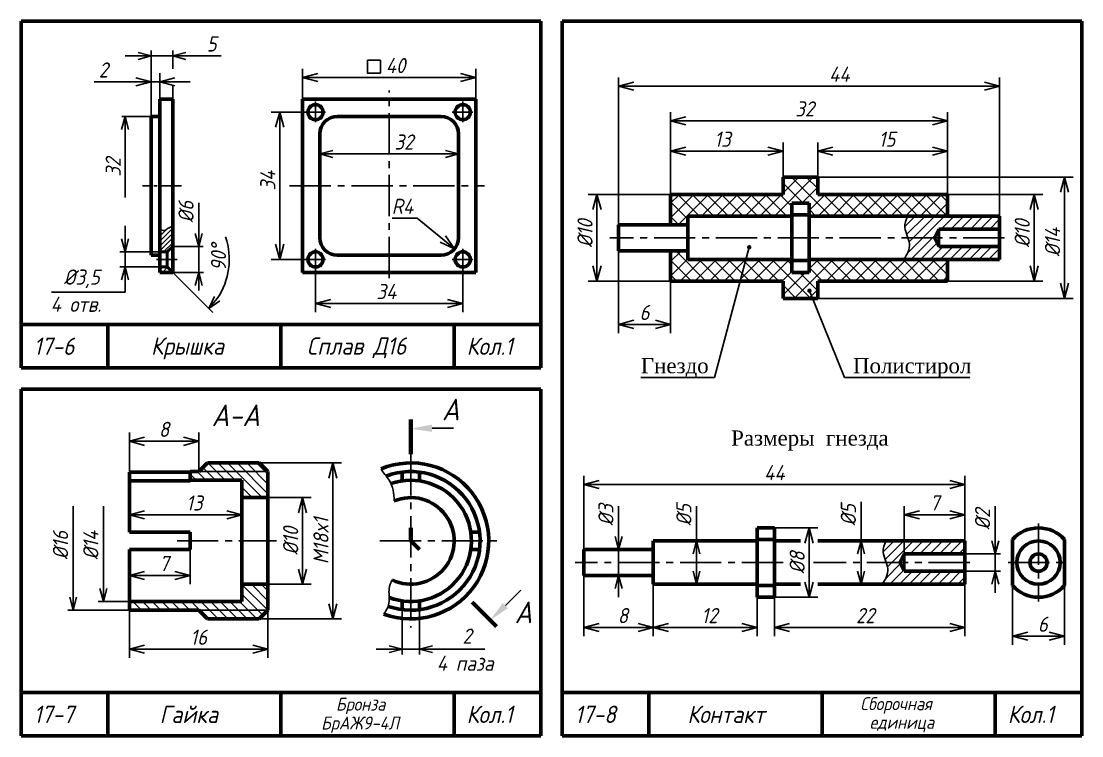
# Model space of a CAD drawing. Header units: millimetres. Extents: x -255 to 513, y 132 to 472.
# Drawn here: x 267.6 to 512.6, y 307 to 472 of the extents above; entities that cross this region are included whole.
import ezdxf

# ---------------------------------------------------------------- set-up
doc = ezdxf.new("R2010")
doc.units = ezdxf.units.MM
doc.header["$LTSCALE"] = 0.5
doc.linetypes.add('CENTER2', pattern=[28.575, 19.05, -3.175, 3.175, -3.175])
doc.layers.get('Defpoints').update_dxf_attribs({"color": 5})
doc.styles.get("Standard").update_dxf_attribs({"font": 'isocpeui.ttf', "width": 0.9})
doc.styles.add('стиль1', font='TIMES.TTF')
doc.dimstyles.new('Standart 1', dxfattribs={"dimtxt": 3.5, "dimasz": 3.5, "dimexe": 2, "dimexo": 0, "dimgap": 1, "dimtad": 1, "dimtoh": 1, "dimdec": 0, "dimtxsty": 'Standard', "dimblk": 'OPEN30', "dimcen": 2.5, "dimadec": 0, "dimazin": 0, "dimtfac": 1, "dimtdec": 0, "dimtmove": 0, "dimatfit": 3, "dimldrblk": 'DOTSMALL', "dimfxl": 0, "dimarcsym": 0})

# ---------------------------------------------------------------- blocks, each defined once
blk = doc.blocks.new('_Open30')
at = {"color": 0, "linetype": 'ByBlock', "lineweight": -2}
for p, q in [((-1, 0.268), (0, 0)), ((0, 0), (-1, -0.268)), ((0, 0), (-1, 0))]:
    blk.add_line(p, q, dxfattribs=at)
blk = doc.blocks.new('*D139')
at = {"color": 0, "lineweight": -2}
for p, q in [((417.6, 432), (417.6, 444)), ((443.6, 436), (443.6, 444)), ((421.1, 442), (440.1, 442))]:
    blk.add_line(p, q, dxfattribs=at)
at = {"layer": 'Defpoints', "color": 0}
for p in [(443.6, 442), (443.6, 436), (417.6, 432)]:
    blk.add_point(p, dxfattribs=at)
at = {"color": 0, "lineweight": -2, "xscale": 3.5, "yscale": 3.5, "zscale": 3.5, "rotation": 180}
blk.add_blockref('_Open30', (417.6, 442), dxfattribs=at)
at = {"color": 0, "lineweight": -2, "xscale": 3.5, "yscale": 3.5, "zscale": 3.5}
blk.add_blockref('_Open30', (443.6, 442), dxfattribs=at)
at = {"color": 0, "lineweight": -3, "insert": (429.6, 444.75), "char_height": 3.5, "attachment_point": 5}
blk.add_mtext('13', dxfattribs=at)
blk = doc.blocks.new('_DotSmall')
at = {"color": 0, "linetype": 'ByBlock', "const_width": 0.5}
blk.add_lwpolyline([(-0.0625, 0, 1), (0.0625, 0, 1)], format="xyb", close=True, dxfattribs=at)
blk = doc.blocks.new('*D140')
at = {"color": 0, "lineweight": -2}
for p, q in [((451.6, 436), (451.6, 444)), ((481.6, 432), (481.6, 444)), ((455.1, 442), (478.1, 442))]:
    blk.add_line(p, q, dxfattribs=at)
at = {"layer": 'Defpoints', "color": 0}
for p in [(481.6, 442), (451.6, 436), (481.6, 432)]:
    blk.add_point(p, dxfattribs=at)
at = {"color": 0, "lineweight": -2, "xscale": 3.5, "yscale": 3.5, "zscale": 3.5, "rotation": 180}
blk.add_blockref('_Open30', (451.6, 442), dxfattribs=at)
at = {"color": 0, "lineweight": -2, "xscale": 3.5, "yscale": 3.5, "zscale": 3.5}
blk.add_blockref('_Open30', (481.6, 442), dxfattribs=at)
at = {"color": 0, "lineweight": -3, "insert": (467.6, 444.75), "char_height": 3.5, "attachment_point": 5}
blk.add_mtext('15', dxfattribs=at)
blk = doc.blocks.new('*D141')
at = {"color": 0, "lineweight": -2}
for p, q in [((417.6, 443), (417.6, 451)), ((481.6, 443), (481.6, 451)), ((421.1, 449), (478.1, 449))]:
    blk.add_line(p, q, dxfattribs=at)
at = {"layer": 'Defpoints', "color": 0}
for p in [(481.6, 449), (417.6, 443), (481.6, 443)]:
    blk.add_point(p, dxfattribs=at)
at = {"color": 0, "lineweight": -2, "xscale": 3.5, "yscale": 3.5, "zscale": 3.5, "rotation": 180}
blk.add_blockref('_Open30', (417.6, 449), dxfattribs=at)
at = {"color": 0, "lineweight": -2, "xscale": 3.5, "yscale": 3.5, "zscale": 3.5}
blk.add_blockref('_Open30', (481.6, 449), dxfattribs=at)
at = {"color": 0, "lineweight": -3, "insert": (448.6, 451.75), "char_height": 3.5, "attachment_point": 5}
blk.add_mtext('32', dxfattribs=at)
blk = doc.blocks.new('*D142')
at = {"color": 0, "lineweight": -2}
for p, q in [((405.6, 425), (405.6, 459)), ((493.6, 427), (493.6, 459)), ((409.1, 457), (490.1, 457))]:
    blk.add_line(p, q, dxfattribs=at)
at = {"layer": 'Defpoints', "color": 0}
for p in [(493.6, 457), (493.6, 427), (405.6, 425)]:
    blk.add_point(p, dxfattribs=at)
at = {"color": 0, "lineweight": -2, "xscale": 3.5, "yscale": 3.5, "zscale": 3.5, "rotation": 180}
blk.add_blockref('_Open30', (405.6, 457), dxfattribs=at)
at = {"color": 0, "lineweight": -2, "xscale": 3.5, "yscale": 3.5, "zscale": 3.5}
blk.add_blockref('_Open30', (493.6, 457), dxfattribs=at)
at = {"color": 0, "lineweight": -3, "insert": (456.6, 459.75), "char_height": 3.5, "attachment_point": 5}
blk.add_mtext('44', dxfattribs=at)
blk = doc.blocks.new('*D143')
at = {"color": 0, "lineweight": -2}
for p, q in [((417.6, 432), (398.6, 432)), ((400.6, 415.5), (400.6, 428.5)), ((417.6, 412), (398.6, 412))]:
    blk.add_line(p, q, dxfattribs=at)
at = {"layer": 'Defpoints', "color": 0}
for p in [(400.6, 432), (417.6, 432), (417.6, 412)]:
    blk.add_point(p, dxfattribs=at)
at = {"color": 0, "lineweight": -2, "xscale": 3.5, "yscale": 3.5, "zscale": 3.5}
for p, rotation in [((400.6, 432), 90), ((400.6, 412), 270)]:
    blk.add_blockref('_Open30', p, dxfattribs=dict(at, rotation=rotation))
at = {"color": 0, "lineweight": -3, "insert": (397.85, 423), "char_height": 3.5, "attachment_point": 5, "rotation": 90}
blk.add_mtext('%%c10', dxfattribs=at)
blk = doc.blocks.new('*D144')
at = {"color": 0, "lineweight": -2}
for p, q in [((451.6, 436), (510.6, 436)), ((508.6, 411.5), (508.6, 432.5)), ((451.6, 408), (510.6, 408))]:
    blk.add_line(p, q, dxfattribs=at)
at = {"layer": 'Defpoints', "color": 0}
for p in [(451.6, 436), (508.6, 436), (451.6, 408)]:
    blk.add_point(p, dxfattribs=at)
at = {"color": 0, "lineweight": -2, "xscale": 3.5, "yscale": 3.5, "zscale": 3.5}
for p, rotation in [((508.6, 436), 90), ((508.6, 408), 270)]:
    blk.add_blockref('_Open30', p, dxfattribs=dict(at, rotation=rotation))
at = {"color": 0, "lineweight": -3, "insert": (505.85, 421), "char_height": 3.5, "attachment_point": 5, "rotation": 90}
blk.add_mtext('%%c14', dxfattribs=at)
blk = doc.blocks.new('*D145')
at = {"color": 0, "lineweight": -2}
for p, q in [((481.6, 432), (503.6, 432)), ((501.6, 428.5), (501.6, 415.5)), ((481.6, 412), (503.6, 412))]:
    blk.add_line(p, q, dxfattribs=at)
at = {"layer": 'Defpoints', "color": 0}
for p in [(481.6, 432), (481.6, 412), (501.6, 412)]:
    blk.add_point(p, dxfattribs=at)
at = {"color": 0, "lineweight": -2, "xscale": 3.5, "yscale": 3.5, "zscale": 3.5}
for p, rotation in [((501.6, 432), 90), ((501.6, 412), 270)]:
    blk.add_blockref('_Open30', p, dxfattribs=dict(at, rotation=rotation))
at = {"color": 0, "lineweight": -3, "insert": (498.85, 423), "char_height": 3.5, "attachment_point": 5, "rotation": 90}
blk.add_mtext('%%c10', dxfattribs=at)
blk = doc.blocks.new('*D146')
at = {"color": 0, "lineweight": -2}
for p, q in [((405.6, 419), (405.6, 400)), ((417.6, 412), (417.6, 400)), ((409.1, 402), (414.1, 402))]:
    blk.add_line(p, q, dxfattribs=at)
at = {"layer": 'Defpoints', "color": 0}
for p in [(405.6, 419), (417.6, 412), (417.6, 402)]:
    blk.add_point(p, dxfattribs=at)
at = {"color": 0, "lineweight": -2, "xscale": 3.5, "yscale": 3.5, "zscale": 3.5, "rotation": 180}
blk.add_blockref('_Open30', (405.6, 402), dxfattribs=at)
at = {"color": 0, "lineweight": -2, "xscale": 3.5, "yscale": 3.5, "zscale": 3.5}
blk.add_blockref('_Open30', (417.6, 402), dxfattribs=at)
at = {"color": 0, "lineweight": -3, "insert": (411.6, 404.75), "char_height": 3.5, "attachment_point": 5}
blk.add_mtext('6', dxfattribs=at)
blk = doc.blocks.new('*D147')
at = {"color": 0, "lineweight": -2}
for p, q in [((471.6, 349), (471.6, 360)), ((475.1, 358), (482.1, 358)), ((485.6, 352), (485.6, 360))]:
    blk.add_line(p, q, dxfattribs=at)
at = {"layer": 'Defpoints', "color": 0}
for p in [(485.6, 358), (485.6, 352), (471.6, 349)]:
    blk.add_point(p, dxfattribs=at)
at = {"color": 0, "lineweight": -2, "xscale": 3.5, "yscale": 3.5, "zscale": 3.5, "rotation": 180}
blk.add_blockref('_Open30', (471.6, 358), dxfattribs=at)
at = {"color": 0, "lineweight": -2, "xscale": 3.5, "yscale": 3.5, "zscale": 3.5}
blk.add_blockref('_Open30', (485.6, 358), dxfattribs=at)
at = {"color": 0, "lineweight": -3, "insert": (478.6, 360.77), "char_height": 3.5, "attachment_point": 5}
blk.add_mtext('7', dxfattribs=at)
blk = doc.blocks.new('*D148')
at = {"color": 0, "lineweight": -2}
for p, q in [((441.6, 355), (451.6, 355)), ((449.6, 342.5), (449.6, 351.5)), ((441.6, 339), (451.6, 339))]:
    blk.add_line(p, q, dxfattribs=at)
at = {"layer": 'Defpoints', "color": 0}
for p in [(441.6, 355), (449.6, 355), (441.6, 339)]:
    blk.add_point(p, dxfattribs=at)
at = {"color": 0, "lineweight": -2, "xscale": 3.5, "yscale": 3.5, "zscale": 3.5}
for p, rotation in [((449.6, 355), 90), ((449.6, 339), 270)]:
    blk.add_blockref('_Open30', p, dxfattribs=dict(at, rotation=rotation))
at = {"color": 0, "lineweight": -3, "insert": (446.85, 347), "char_height": 3.5, "attachment_point": 5, "rotation": 90}
blk.add_mtext('%%c8', dxfattribs=at)
blk = doc.blocks.new('*D149')
at = {"color": 0, "lineweight": -2}
for p, q in [((496.6, 342), (496.6, 328)), ((508.6, 342), (508.6, 328)), ((500.1, 330), (505.1, 330))]:
    blk.add_line(p, q, dxfattribs=at)
at = {"layer": 'Defpoints', "color": 0}
for p in [(496.6, 342), (508.6, 342), (508.6, 330)]:
    blk.add_point(p, dxfattribs=at)
at = {"color": 0, "lineweight": -2, "xscale": 3.5, "yscale": 3.5, "zscale": 3.5, "rotation": 180}
blk.add_blockref('_Open30', (496.6, 330), dxfattribs=at)
at = {"color": 0, "lineweight": -2, "xscale": 3.5, "yscale": 3.5, "zscale": 3.5}
blk.add_blockref('_Open30', (508.6, 330), dxfattribs=at)
at = {"color": 0, "lineweight": -3, "insert": (503.6, 332.75), "char_height": 3.5, "attachment_point": 5}
blk.add_mtext('6', dxfattribs=at)
blk = doc.blocks.new('*D108')
at = {"color": 0, "lineweight": -2}
for p, q in [((397.6, 344), (397.6, 330)), ((413.6, 344), (413.6, 330)), ((401.1, 332), (410.1, 332))]:
    blk.add_line(p, q, dxfattribs=at)
at = {"layer": 'Defpoints', "color": 0}
for p in [(397.6, 344), (413.6, 344), (413.6, 332)]:
    blk.add_point(p, dxfattribs=at)
at = {"color": 0, "lineweight": -2, "xscale": 3.5, "yscale": 3.5, "zscale": 3.5, "rotation": 180}
blk.add_blockref('_Open30', (397.6, 332), dxfattribs=at)
at = {"color": 0, "lineweight": -2, "xscale": 3.5, "yscale": 3.5, "zscale": 3.5}
blk.add_blockref('_Open30', (413.6, 332), dxfattribs=at)
at = {"color": 0, "lineweight": -3, "insert": (406.6, 334.75), "char_height": 3.5, "attachment_point": 5}
blk.add_mtext('8', dxfattribs=at)
blk = doc.blocks.new('*D109')
at = {"color": 0, "lineweight": -2}
for p, q in [((413.6, 339), (413.6, 330)), ((437.6, 339), (437.6, 330)), ((434.1, 332), (417.1, 332))]:
    blk.add_line(p, q, dxfattribs=at)
at = {"layer": 'Defpoints', "color": 0}
for p in [(413.6, 339), (437.6, 339), (413.6, 332)]:
    blk.add_point(p, dxfattribs=at)
at = {"color": 0, "lineweight": -2, "xscale": 3.5, "yscale": 3.5, "zscale": 3.5, "rotation": 180}
blk.add_blockref('_Open30', (413.6, 332), dxfattribs=at)
at = {"color": 0, "lineweight": -2, "xscale": 3.5, "yscale": 3.5, "zscale": 3.5}
blk.add_blockref('_Open30', (437.6, 332), dxfattribs=at)
at = {"color": 0, "lineweight": -3, "insert": (426.6, 334.75), "char_height": 3.5, "attachment_point": 5}
blk.add_mtext('12', dxfattribs=at)
blk = doc.blocks.new('*D110')
at = {"color": 0, "lineweight": -2}
for p, q in [((485.6, 342), (485.6, 330)), ((441.6, 339), (441.6, 330)), ((445.1, 332), (482.1, 332))]:
    blk.add_line(p, q, dxfattribs=at)
at = {"layer": 'Defpoints', "color": 0}
for p in [(485.6, 342), (441.6, 339), (485.6, 332)]:
    blk.add_point(p, dxfattribs=at)
at = {"color": 0, "lineweight": -2, "xscale": 3.5, "yscale": 3.5, "zscale": 3.5, "rotation": 180}
blk.add_blockref('_Open30', (441.6, 332), dxfattribs=at)
at = {"color": 0, "lineweight": -2, "xscale": 3.5, "yscale": 3.5, "zscale": 3.5}
blk.add_blockref('_Open30', (485.6, 332), dxfattribs=at)
at = {"color": 0, "lineweight": -3, "insert": (462.6, 334.75), "char_height": 3.5, "attachment_point": 5}
blk.add_mtext('22', dxfattribs=at)
blk = doc.blocks.new('*D111')
at = {"color": 0, "lineweight": -2}
for p, q in [((397.6, 350), (397.6, 367)), ((485.6, 359), (485.6, 367)), ((482.1, 365), (401.1, 365))]:
    blk.add_line(p, q, dxfattribs=at)
at = {"layer": 'Defpoints', "color": 0}
for p in [(397.6, 365), (485.6, 359), (397.6, 350)]:
    blk.add_point(p, dxfattribs=at)
at = {"color": 0, "lineweight": -2, "xscale": 3.5, "yscale": 3.5, "zscale": 3.5, "rotation": 180}
blk.add_blockref('_Open30', (397.6, 365), dxfattribs=at)
at = {"color": 0, "lineweight": -2, "xscale": 3.5, "yscale": 3.5, "zscale": 3.5}
blk.add_blockref('_Open30', (485.6, 365), dxfattribs=at)
at = {"color": 0, "lineweight": -3, "insert": (441.6, 367.75), "char_height": 3.5, "attachment_point": 5}
blk.add_mtext('44', dxfattribs=at)
blk = doc.blocks.new('*D112')
at = {"color": 0, "lineweight": -2}
for p, q in [((292.6, 336), (292.6, 325)), ((324.6, 336), (324.6, 325)), ((321.1, 327), (296.1, 327))]:
    blk.add_line(p, q, dxfattribs=at)
at = {"layer": 'Defpoints', "color": 0}
for p in [(292.6, 336), (324.6, 336), (292.6, 327)]:
    blk.add_point(p, dxfattribs=at)
at = {"color": 0, "lineweight": -2, "xscale": 3.5, "yscale": 3.5, "zscale": 3.5, "rotation": 180}
blk.add_blockref('_Open30', (292.6, 327), dxfattribs=at)
at = {"color": 0, "lineweight": -2, "xscale": 3.5, "yscale": 3.5, "zscale": 3.5}
blk.add_blockref('_Open30', (324.6, 327), dxfattribs=at)
at = {"color": 0, "lineweight": -3, "insert": (308.6, 329.75), "char_height": 3.5, "attachment_point": 5}
blk.add_mtext('16', dxfattribs=at)
blk = doc.blocks.new('*D113')
at = {"color": 0, "lineweight": -2}
for p, q in [((322.6, 370), (341.6, 370)), ((339.6, 337.5), (339.6, 366.5)), ((322.6, 334), (341.6, 334))]:
    blk.add_line(p, q, dxfattribs=at)
at = {"layer": 'Defpoints', "color": 0}
for p in [(322.6, 370), (339.6, 370), (322.6, 334)]:
    blk.add_point(p, dxfattribs=at)
at = {"color": 0, "lineweight": -2, "xscale": 3.5, "yscale": 3.5, "zscale": 3.5}
for p, rotation in [((339.6, 370), 90), ((339.6, 334), 270)]:
    blk.add_blockref('_Open30', p, dxfattribs=dict(at, rotation=rotation))
at = {"color": 0, "lineweight": -3, "insert": (336.85, 352), "char_height": 3.5, "attachment_point": 5, "rotation": 90}
blk.add_mtext('M18x1', dxfattribs=at)
blk = doc.blocks.new('*D114')
at = {"color": 0, "lineweight": -2}
for p, q in [((324.6, 362), (334.6, 362)), ((332.6, 358.5), (332.6, 345.5)), ((324.6, 342), (334.6, 342))]:
    blk.add_line(p, q, dxfattribs=at)
at = {"layer": 'Defpoints', "color": 0}
for p in [(324.6, 362), (324.6, 342), (332.6, 342)]:
    blk.add_point(p, dxfattribs=at)
at = {"color": 0, "lineweight": -2, "xscale": 3.5, "yscale": 3.5, "zscale": 3.5}
for p, rotation in [((332.6, 362), 90), ((332.6, 342), 270)]:
    blk.add_blockref('_Open30', p, dxfattribs=dict(at, rotation=rotation))
at = {"color": 0, "lineweight": -3, "insert": (329.85, 352), "char_height": 3.5, "attachment_point": 5, "rotation": 90}
blk.add_mtext('%%c10', dxfattribs=at)
blk = doc.blocks.new('*D115')
at = {"color": 0, "lineweight": -2}
for p, q in [((292.6, 358), (292.6, 360)), ((296.1, 358), (315.1, 358)), ((318.6, 358), (318.6, 360))]:
    blk.add_line(p, q, dxfattribs=at)
at = {"layer": 'Defpoints', "color": 0}
for p in [(292.6, 358), (318.6, 358), (318.6, 358)]:
    blk.add_point(p, dxfattribs=at)
at = {"color": 0, "lineweight": -2, "xscale": 3.5, "yscale": 3.5, "zscale": 3.5, "rotation": 180}
blk.add_blockref('_Open30', (292.6, 358), dxfattribs=at)
at = {"color": 0, "lineweight": -2, "xscale": 3.5, "yscale": 3.5, "zscale": 3.5}
blk.add_blockref('_Open30', (318.6, 358), dxfattribs=at)
at = {"color": 0, "lineweight": -3, "insert": (307.6, 360.75), "char_height": 3.5, "attachment_point": 5}
blk.add_mtext('13', dxfattribs=at)
blk = doc.blocks.new('*D116')
at = {"color": 0, "lineweight": -2}
for p, q in [((292.6, 350), (292.6, 342)), ((306.6, 350), (306.6, 342)), ((303.1, 344), (296.1, 344))]:
    blk.add_line(p, q, dxfattribs=at)
at = {"layer": 'Defpoints', "color": 0}
for p in [(292.6, 350), (306.6, 350), (292.6, 344)]:
    blk.add_point(p, dxfattribs=at)
at = {"color": 0, "lineweight": -2, "xscale": 3.5, "yscale": 3.5, "zscale": 3.5, "rotation": 180}
blk.add_blockref('_Open30', (292.6, 344), dxfattribs=at)
at = {"color": 0, "lineweight": -2, "xscale": 3.5, "yscale": 3.5, "zscale": 3.5}
blk.add_blockref('_Open30', (306.6, 344), dxfattribs=at)
at = {"color": 0, "lineweight": -3, "insert": (300.6, 346.77), "char_height": 3.5, "attachment_point": 5}
blk.add_mtext('7', dxfattribs=at)
blk = doc.blocks.new('*D117')
at = {"color": 0, "lineweight": -2}
for p, q in [((292.6, 368), (292.6, 377)), ((305.1, 375), (296.1, 375)), ((308.6, 368), (308.6, 377))]:
    blk.add_line(p, q, dxfattribs=at)
at = {"layer": 'Defpoints', "color": 0}
for p in [(292.6, 375), (292.6, 368), (308.6, 368)]:
    blk.add_point(p, dxfattribs=at)
at = {"color": 0, "lineweight": -2, "xscale": 3.5, "yscale": 3.5, "zscale": 3.5, "rotation": 180}
blk.add_blockref('_Open30', (292.6, 375), dxfattribs=at)
at = {"color": 0, "lineweight": -2, "xscale": 3.5, "yscale": 3.5, "zscale": 3.5}
blk.add_blockref('_Open30', (308.6, 375), dxfattribs=at)
at = {"color": 0, "lineweight": -3, "insert": (300.6, 377.75), "char_height": 3.5, "attachment_point": 5}
blk.add_mtext('8', dxfattribs=at)
blk = doc.blocks.new('*D118')
at = {"color": 0, "lineweight": -2}
for p, q in [((297.6, 450), (297.6, 460)), ((299.6, 450), (299.6, 460)), ((294.1, 458), (284.48, 458)), ((299.6, 458), (297.6, 458)), ((303.1, 458), (306.6, 458))]:
    blk.add_line(p, q, dxfattribs=at)
at = {"layer": 'Defpoints', "color": 0}
for p in [(299.6, 458), (297.6, 450), (299.6, 450)]:
    blk.add_point(p, dxfattribs=at)
at = {"color": 0, "lineweight": -2, "xscale": 3.5, "yscale": 3.5, "zscale": 3.5}
blk.add_blockref('_Open30', (297.6, 458), dxfattribs=at)
at = {"color": 0, "lineweight": -2, "xscale": 3.5, "yscale": 3.5, "zscale": 3.5, "rotation": 180}
blk.add_blockref('_Open30', (299.6, 458), dxfattribs=at)
at = {"color": 0, "lineweight": -3, "insert": (286.6, 460.75), "char_height": 3.5, "attachment_point": 5}
blk.add_mtext('2', dxfattribs=at)
blk = doc.blocks.new('*D119')
at = {"color": 0, "lineweight": -2}
for p, q in [((332.6, 454), (332.6, 461)), ((372.6, 454), (372.6, 461)), ((336.1, 459), (369.1, 459))]:
    blk.add_line(p, q, dxfattribs=at)
at = {"layer": 'Defpoints', "color": 0}
for p in [(372.6, 459), (332.6, 454), (372.6, 454)]:
    blk.add_point(p, dxfattribs=at)
at = {"color": 0, "lineweight": -2, "xscale": 3.5, "yscale": 3.5, "zscale": 3.5, "rotation": 180}
blk.add_blockref('_Open30', (332.6, 459), dxfattribs=at)
at = {"color": 0, "lineweight": -2, "xscale": 3.5, "yscale": 3.5, "zscale": 3.5}
blk.add_blockref('_Open30', (372.6, 459), dxfattribs=at)
at = {"color": 0, "lineweight": -3, "insert": (354.08, 461.75), "char_height": 3.5, "attachment_point": 5}
blk.add_mtext('40', dxfattribs=at)
blk = doc.blocks.new('*D120')
at = {"color": 0, "lineweight": -2}
for p, q in [((335.6, 415.25), (335.6, 404.82)), ((369.6, 415.25), (369.6, 404.82)), ((339.1, 406.82), (366.1, 406.82))]:
    blk.add_line(p, q, dxfattribs=at)
at = {"layer": 'Defpoints', "color": 0}
for p in [(335.6, 415.25), (369.6, 415.25), (369.6, 406.82)]:
    blk.add_point(p, dxfattribs=at)
at = {"color": 0, "lineweight": -2, "xscale": 3.5, "yscale": 3.5, "zscale": 3.5, "rotation": 180}
blk.add_blockref('_Open30', (335.6, 406.82), dxfattribs=at)
at = {"color": 0, "lineweight": -2, "xscale": 3.5, "yscale": 3.5, "zscale": 3.5}
blk.add_blockref('_Open30', (369.6, 406.82), dxfattribs=at)
at = {"color": 0, "lineweight": -3, "insert": (351.96, 409.57), "char_height": 3.5, "attachment_point": 5}
blk.add_mtext('34', dxfattribs=at)
blk = doc.blocks.new('*D121')
at = {"color": 0, "lineweight": -2}
for p, q in [((333.85, 451), (325.31, 451)), ((327.31, 420.5), (327.31, 447.5)), ((333.85, 417), (325.31, 417))]:
    blk.add_line(p, q, dxfattribs=at)
at = {"layer": 'Defpoints', "color": 0}
for p in [(327.31, 451), (333.85, 451), (333.85, 417)]:
    blk.add_point(p, dxfattribs=at)
at = {"color": 0, "lineweight": -2, "xscale": 3.5, "yscale": 3.5, "zscale": 3.5}
for p, rotation in [((327.31, 451), 90), ((327.31, 417), 270)]:
    blk.add_blockref('_Open30', p, dxfattribs=dict(at, rotation=rotation))
at = {"color": 0, "lineweight": -3, "insert": (324.56, 435.19), "char_height": 3.5, "attachment_point": 5, "rotation": 90}
blk.add_mtext('34', dxfattribs=at)
blk = doc.blocks.new('*D122')
at = {"color": 0, "lineweight": -2}
for p, q in [((353.32, 426.51), (359.05, 426.51)), ((359.05, 426.51), (364.99, 421.68))]:
    blk.add_line(p, q, dxfattribs=at)
at = {"layer": 'Defpoints', "color": 0}
for p in [(364.6, 422), (367.71, 419.48)]:
    blk.add_point(p, dxfattribs=at)
at = {"color": 0, "lineweight": -2, "xscale": 3.5, "yscale": 3.5, "zscale": 3.5, "rotation": 320.9223265737459}
blk.add_blockref('_Open30', (367.71, 419.48), dxfattribs=at)
at = {"color": 0, "lineweight": -3, "insert": (355.68, 429.26), "char_height": 3.5, "attachment_point": 5}
blk.add_mtext('R4', dxfattribs=at)

msp = doc.modelspace()

# ---------------------------------------------------------------- hatches: boundary and pattern name
at = {"lineweight": -3}
h = msp.add_hatch(dxfattribs=at)
h.set_pattern_fill('ANSI37', scale=0.75, style=0)
h.set_pattern_definition([(45, (237.6025, 287), (-1.683798, 1.683798), []), (135, (237.6025, 287), (-1.683798, -1.683798), [])])
h.paths.add_polyline_path([(417.6, 432), (417.6, 425), (421.6, 425), (421.6, 427), (445.6, 427), (445.6, 430), (449.6, 430), (449.6, 427), (481.6, 427), (481.6, 432), (451.6, 432), (451.6, 436), (443.6, 436), (443.6, 432)])
h.paths.add_polyline_path([(481.6, 412), (481.6, 417), (449.6, 417), (449.6, 414), (445.6, 414), (445.6, 417), (421.6, 417), (421.6, 419), (417.6, 419), (417.6, 412), (443.6, 412), (443.6, 408), (451.6, 408), (451.6, 412)])
h.paths.add_polyline_path([(449.94, 409.77, -1), (449.44, 409.77, -1)], flags=16)
h = msp.add_hatch(dxfattribs=at)
h.set_pattern_fill('ANSI31', scale=0.5, style=0)
h.set_pattern_definition([(45, (237.6025, 287), (-1.122532, 1.122532), [])])
edge = h.paths.add_edge_path()
edge.add_line((478.6, 422), (479.6, 424))
edge.add_line((479.6, 424), (493.6, 424))
edge.add_line((493.6, 424), (493.6, 427))
edge.add_line((493.6, 427), (472.42, 427))
edge.add_spline(control_points=[(472.42, 427), (471.97, 426.15), (471.41, 424.52), (472.14, 422.8), (472.42, 422)], knot_values=[2.025156, 2.025156, 2.025156, 2.025156, 4.816242, 7.286863, 7.286863, 7.286863, 7.286863], degree=3, periodic=0)
edge.add_line((472.42, 422), (478.6, 422))
edge = h.paths.add_edge_path()
edge.add_spline(control_points=[(472.42, 422), (472.58, 421.52), (473.11, 419.78), (472.32, 418.16), (471.51, 417)], knot_values=[7.286863, 7.286863, 7.286863, 7.286863, 8.772211, 12.709385, 12.709385, 12.709385, 12.709385], degree=3, periodic=0)
edge.add_line((471.51, 417), (493.6, 417))
edge.add_line((493.6, 417), (493.6, 420))
edge.add_line((493.6, 420), (479.6, 420))
edge.add_line((479.6, 420), (478.6, 422))
edge.add_line((478.6, 422), (472.42, 422))
h = msp.add_hatch(dxfattribs=at)
h.set_pattern_fill('ANSI31', scale=0.25, style=0)
h.set_pattern_definition([(45, (237.6025, 284), (-0.561266, 0.561266), [])])
edge = h.paths.add_edge_path()
edge.add_spline(control_points=[(302.6, 424.53), (302.23, 424.46), (301.54, 424.34), (300.71, 423.42), (300, 423.79), (299.6, 424)], knot_values=[0, 0, 0, 0, 1.119346, 2.074951, 3.24805, 3.24805, 3.24805, 3.24805], degree=3, periodic=0)
edge.add_line((299.6, 424), (299.6, 418.75))
edge.add_line((299.6, 418.75), (301.35, 418.75))
edge.add_line((301.35, 418.75), (302.6, 420))
edge.add_line((302.6, 420), (302.6, 424.53))
h.paths.add_polyline_path([(302.6, 414), (301.35, 415.25), (299.6, 415.25), (299.6, 414)])
h = msp.add_hatch(dxfattribs=at)
h.set_pattern_fill('ANSI31', scale=0.5, angle=90, style=0)
h.set_pattern_definition([(135, (117.6025, 287), (-1.122532, -1.122532), [])])
h.paths.add_polyline_path([(324.6, 336), (324.6, 342), (318.6, 342), (318.6, 338), (292.6, 338), (292.6, 336), (308.6, 336)])
h.paths.add_polyline_path([(322.6, 334), (324.6, 336), (308.6, 336), (310.6, 334)])
h.paths.add_polyline_path([(324.6, 368), (308.6, 368), (306.6, 368), (306.6, 366), (318.6, 366), (318.6, 362), (324.6, 362)])
h.paths.add_polyline_path([(324.6, 368), (322.6, 370), (310.6, 370), (308.6, 368)])
h = msp.add_hatch(dxfattribs=at)
h.set_pattern_fill('ANSI31', scale=0.5, style=0)
h.set_pattern_definition([(45, (237.6025, 282), (-1.122532, 1.122532), [])])
edge = h.paths.add_edge_path()
edge.add_line((485.6, 349), (485.6, 352))
edge.add_line((485.6, 352), (467.42, 352))
edge.add_spline(control_points=[(467.42, 352), (466.97, 351.15), (466.41, 349.52), (467.14, 347.8), (467.42, 347)], knot_values=[2.025156, 2.025156, 2.025156, 2.025156, 4.816242, 7.286863, 7.286863, 7.286863, 7.286863], degree=3, periodic=0)
edge.add_line((467.42, 347), (470.6, 347))
edge.add_line((470.6, 347), (471.6, 349))
edge.add_line((471.6, 349), (485.6, 349))
edge = h.paths.add_edge_path()
edge.add_line((485.6, 342), (485.6, 345))
edge.add_line((485.6, 345), (471.6, 345))
edge.add_line((471.6, 345), (470.6, 347))
edge.add_line((470.6, 347), (467.42, 347))
edge.add_spline(control_points=[(467.42, 347), (467.58, 346.52), (468.11, 344.78), (467.32, 343.16), (466.51, 342)], knot_values=[7.286863, 7.286863, 7.286863, 7.286863, 8.772211, 12.709385, 12.709385, 12.709385, 12.709385], degree=3, periodic=0)
edge.add_line((466.51, 342), (485.6, 342))

# ---------------------------------------------------------------- linework, layer by layer
at = {"color": 7, "lineweight": 60}
for p, q in [((267.6, 472), (267.6, 392)), ((387.6, 472), (267.6, 472)), ((387.6, 392), (387.6, 472)), ((512.6, 472), (392.6, 472)), ((392.6, 472), (392.6, 307)), ((512.6, 307), (512.6, 472)), ((299.6, 414), (299.6, 454)), ((302.6, 454), (299.6, 454)), ((302.6, 414), (302.6, 454)), ((332.6, 454), (352.6, 454)), ((332.6, 414), (332.6, 454)), ((372.6, 454), (352.6, 454)), ((372.6, 414), (372.6, 454)), ((299.6, 450), (297.6, 450)), ((297.6, 418), (297.6, 450)), ((340.6, 450), (352.6, 450)), ((364.6, 450), (352.6, 450)), ((336.6, 422), (336.6, 446)), ((368.6, 422), (368.6, 446)), ((443.6, 436), (443.6, 432)), ((451.6, 436), (443.6, 436)), ((451.6, 436), (451.6, 432)), ((417.6, 432), (417.6, 425)), ((443.6, 432), (417.6, 432)), ((451.6, 432), (481.6, 432)), ((481.6, 432), (481.6, 427)), ((449.6, 430), (445.6, 430)), ((445.6, 414), (445.6, 430)), ((449.6, 430), (449.6, 414)), ((445.6, 427), (421.6, 427)), ((421.6, 427), (421.6, 417)), ((449.6, 427.29), (445.6, 427.29)), ((493.6, 427), (449.6, 427)), ((493.6, 427), (493.6, 417)), ((405.6, 425), (421.6, 425)), ((405.6, 419), (405.6, 425)), ((493.6, 424), (479.6, 424)), ((421.6, 419), (405.6, 419)), ((417.6, 412), (417.6, 419)), ((479.6, 420), (493.6, 420)), ((299.6, 418), (297.6, 418)), ((352.6, 418), (340.6, 418)), ((352.6, 418), (364.6, 418)), ((421.6, 417), (445.6, 417)), ((449.6, 416.71), (445.6, 416.71)), ((449.6, 417), (493.6, 417)), ((481.6, 417), (481.6, 412)), ((302.6, 414), (299.6, 414)), ((352.6, 414), (332.6, 414)), ((352.6, 414), (372.6, 414)), ((443.6, 412), (417.6, 412)), ((443.6, 408), (443.6, 412)), ((449.6, 414), (445.6, 414)), ((451.6, 408), (451.6, 412)), ((451.6, 412), (481.6, 412)), ((451.6, 408), (443.6, 408)), ((387.6, 402), (267.6, 402)), ((287.6, 402), (287.6, 392)), ((327.6, 402), (327.6, 392)), ((367.6, 402), (367.6, 392)), ((267.6, 392), (387.6, 392)), ((387.6, 387), (267.6, 387)), ((267.6, 387), (267.6, 307)), ((387.6, 307), (387.6, 387)), ((308.6, 368), (310.6, 370)), ((310.6, 370), (322.6, 370)), ((322.6, 370), (324.6, 368)), ((292.6, 367.87), (292.6, 354)), ((306.6, 367.87), (292.6, 367.87)), ((306.6, 368), (306.6, 365.86)), ((306.6, 368), (308.6, 368)), ((324.6, 368), (324.6, 336)), ((355.6, 367.87), (355.6, 365.86)), ((359.6, 365.86), (359.6, 367.87)), ((306.6, 365.86), (292.6, 365.86)), ((306.6, 366), (318.6, 366)), ((318.6, 366), (318.6, 338)), ((318.6, 362), (324.6, 362)), ((306.6, 354), (292.6, 354)), ((306.6, 354), (306.6, 350)), ((373.48, 354), (371.46, 354)), ((437.6, 339), (437.6, 355)), ((441.6, 355), (437.6, 355)), ((441.6, 355), (441.6, 339)), ((413.6, 352), (413.6, 342)), ((437.6, 352), (413.6, 352)), ((441.6, 352.29), (437.6, 352.29)), ((447.6, 352), (441.6, 352)), ((485.6, 352), (451.6, 352)), ((485.6, 352), (485.6, 342)), ((496.6, 352.29), (496.6, 341.71)), ((508.6, 352.29), (508.6, 341.71)), ((306.6, 350), (292.6, 350)), ((292.6, 350), (292.6, 336)), ((371.46, 350), (373.48, 350)), ((397.6, 344), (397.6, 350)), ((397.6, 350), (413.6, 350)), ((485.6, 349), (471.6, 349)), ((413.6, 344), (397.6, 344)), ((471.6, 345), (485.6, 345)), ((318.6, 342), (324.6, 342)), ((413.6, 342), (437.6, 342)), ((441.6, 341.71), (437.6, 341.71)), ((441.6, 342), (447.6, 342)), ((451.6, 342), (485.6, 342)), ((355.6, 338.14), (355.6, 336.13)), ((359.6, 336.13), (359.6, 338.14)), ((441.6, 339), (437.6, 339)), ((318.6, 338), (292.6, 338)), ((292.6, 336), (308.6, 336)), ((308.6, 336), (310.6, 334)), ((322.6, 334), (324.6, 336)), ((310.6, 334), (322.6, 334)), ((387.6, 317), (267.6, 317)), ((287.6, 317), (287.6, 307)), ((327.6, 317), (327.6, 307)), ((367.6, 317), (367.6, 307)), ((512.6, 317), (392.6, 317)), ((392.6, 317), (392.6, 307)), ((412.6, 317), (412.6, 307)), ((452.6, 317), (452.6, 307)), ((492.6, 317), (492.6, 307)), ((267.6, 307), (387.6, 307)), ((392.6, 307), (512.6, 307))]:
    msp.add_line(p, q, dxfattribs=at)
at = {"color": 7, "lineweight": -3}
for p, q in [((294.6, 464), (291.6, 464)), ((297.6, 450), (297.6, 465.25)), ((297.6, 464), (302.6, 464)), ((297.6, 464), (302.6, 464)), ((302.6, 461), (302.6, 465.25)), ((313.77, 464), (302.6, 464)), ((305.6, 464), (308.6, 464)), ((302.6, 454), (302.6, 457)), ((297.6, 450), (290.81, 450)), ((291.6, 447), (291.6, 431.29)), ((339.6, 441.36), (365.6, 441.36)), ((308.6, 409.81), (308.6, 430.07)), ((291.6, 421.75), (291.6, 424.75)), ((302.6, 420), (309.67, 420)), ((435.78, 419.81), (427.75, 389.71)), ((299.6, 418.75), (290.35, 418.75)), ((291.6, 415.25), (291.6, 418.75)), ((299.6, 415.25), (290.35, 415.25)), ((291.6, 412.25), (291.6, 409.41)), ((302.6, 414), (311.84, 404.76)), ((302.6, 414), (309.74, 414)), ((291.6, 409.41), (274.6, 409.41)), ((449.69, 409.77), (457.75, 389.71)), ((427.75, 389.71), (410.75, 389.71)), ((457.75, 389.71), (486.75, 389.71)), ((362.5, 378), (367.5, 378.01)), ((308.6, 368), (324.6, 368)), ((461.6, 361), (461.6, 345)), ((279.6, 339), (279.6, 360)), ((286.6, 341), (286.6, 360)), ((405.6, 360), (405.6, 339)), ((423.6, 360), (423.6, 345)), ((492.6, 360), (492.6, 340)), ((485.6, 349), (493.85, 349)), ((485.6, 345), (493.85, 345)), ((379.45, 337.08), (382.99, 340.61)), ((292.6, 336), (278.35, 336)), ((292.6, 338), (285.35, 338)), ((308.6, 336), (324.6, 336)), ((355.6, 336), (355.6, 325.75)), ((359.6, 336), (359.6, 325.75)), ((352.6, 327), (349.6, 327)), ((355.6, 327), (359.6, 327)), ((355.6, 327), (359.6, 327)), ((374.72, 327), (359.6, 327)), ((362.6, 327), (365.6, 327))]:
    msp.add_line(p, q, dxfattribs=at)
at = {"color": 7, "linetype": 'CENTER2', "lineweight": -3}
for p, q in [((352.6, 412.69), (352.6, 456)), ((329.6, 434), (374.6, 434)), ((494.75, 422), (403.6, 422)), ((357.6, 372), (357.6, 332)), ((502.6, 356), (502.6, 338)), ((303.6, 352), (326.6, 352)), ((350.45, 352), (377.6, 352)), ((443.6, 347), (395.6, 347)), ((486.75, 347), (450.6, 347)), ((495.6, 347), (509.6, 347))]:
    msp.add_line(p, q, dxfattribs=at)
at = {"color": 7, "linetype": 'CENTER2', "lineweight": -3, "ltscale": 0.5}
for p, q in [((335.6, 453.44), (335.6, 448.61)), ((369.6, 453.44), (369.6, 448.61)), ((333.15, 451), (338.17, 451)), ((367.15, 451), (372.17, 451)), ((304.6, 434), (295.6, 434)), ((335.6, 419.44), (335.6, 414.61)), ((369.6, 419.44), (369.6, 414.61)), ((303.63, 417), (298.62, 417)), ((333.15, 417), (338.17, 417)), ((367.15, 417), (372.17, 417))]:
    msp.add_line(p, q, dxfattribs=at)
at = {"color": 7, "lineweight": 50}
for p, q in [((479.6, 424), (478.6, 422)), ((479.6, 424), (479.6, 420)), ((478.6, 422), (479.6, 420)), ((302.6, 420), (301.35, 418.75)), ((301.35, 418.75), (299.6, 418.75)), ((301.35, 418.75), (301.35, 415.25)), ((301.35, 415.25), (299.6, 415.25)), ((302.6, 414), (301.35, 415.25)), ((471.6, 349), (470.6, 347)), ((471.6, 349), (471.6, 345)), ((470.6, 347), (471.6, 345))]:
    msp.add_line(p, q, dxfattribs=at)
at = {"color": 7, "lineweight": 80}
for p, q in [((357.6, 380.01), (357.6, 372)), ((357.6, 352), (357.6, 355)), ((359.6, 350), (357.6, 352)), ((377.41, 332.2), (371.74, 337.86))]:
    msp.add_line(p, q, dxfattribs=at)
at = {"lineweight": -3}
msp.add_lwpolyline([(350.6, 460), (347.6, 460), (347.6, 463), (350.6, 463)], close=True, dxfattribs=at)
at = {"color": 7, "const_width": 0.5}
for points in [[(436.03, 419.81, -1), (435.53, 419.81, -1)], [(449.94, 409.77, -1), (449.44, 409.77, -1)]]:
    msp.add_lwpolyline(points, format="xyb", close=True, dxfattribs=at)
at = {"color": 7, "lineweight": 60}
for centre, radius in [((335.6, 451), 1.75), ((369.6, 451), 1.75), ((335.6, 417), 1.75), ((369.6, 417), 1.75), ((502.6, 347), 5), ((502.6, 347), 2)]:
    msp.add_circle(centre, radius, dxfattribs=at)
for centre, radius, start, end in [((340.6, 446), 4, 90, 180), ((364.6, 446), 4, 0, 90), ((340.6, 422), 4, 180, 270), ((364.6, 422), 4, 270, 0), ((357.6, 352), 18, 249.7592, 112.352), ((357.6, 352), 16, 250.8296, 110.7991), ((357.6, 352), 14, 249.1344, 109.1218), ((357.6, 352), 10, 244.4649, 112.8148), ((502.6, 347), 8, 41.4096, 138.5904), ((502.6, 347), 8, 221.4096, 318.5904)]:
    msp.add_arc(centre, radius, start, end, dxfattribs=at)
at = {"color": 7, "lineweight": -3}
msp.add_arc((299.6, 417), 16.06, 325.7175, 18.851, dxfattribs=at)
for points in [[(472.42, 427), (471.97, 426.15), (471.25, 424.06), (473.47, 420.52), (472.32, 418.16), (471.51, 417)], [(467.42, 352), (466.97, 351.15), (466.25, 349.06), (468.47, 345.52), (467.32, 343.16), (466.51, 342)]]:
    msp.add_open_spline(points, degree=3, knots=[2.025156, 2.025156, 2.025156, 2.025156, 4.816242, 8.772211, 12.709385, 12.709385, 12.709385, 12.709385], dxfattribs=at)
msp.add_spline([(299.6, 424), (300.73, 423.68), (301.53, 424.19), (302.6, 424.53)], degree=3, dxfattribs=at)
at = {"color": 7}
for points, knots in [([(350.76, 368.65), (351.21, 367.73), (353.27, 365.69), (353.8, 362.9), (353.72, 361.22)], [4.403087, 4.403087, 4.403087, 4.403087, 7.605551, 12.501613, 12.501613, 12.501613, 12.501613]), ([(353.29, 342.98), (352.97, 342.34), (352.3, 340.74), (352.95, 337.83), (352.02, 336.01), (351.38, 335.11)], [31.323494, 31.323494, 31.323494, 31.323494, 33.402452, 36.402452, 39.640081, 39.640081, 39.640081, 39.640081])]:
    msp.add_open_spline(points, degree=3, knots=knots, dxfattribs=at)
at = {"color": 7, "lineweight": -3}
for points in [[(362.52, 377.17), (362.49, 378.84), (357.5, 377.91)], [(378.88, 337.68), (380.03, 336.47), (375.85, 333.61)]]:
    msp.add_solid(points, dxfattribs=at)

# ---------------------------------------------------------------- block references
at = {"color": 7, "lineweight": -3, "xscale": 3, "yscale": 3, "zscale": 3}
for p in [(297.6, 464), (368.6, 441.36), (355.6, 327)]:
    msp.add_blockref('_Open30', p, dxfattribs=at)
at = {"color": 7, "lineweight": -3, "yscale": 3, "zscale": 3}
for p, xscale, rotation in [((302.6, 464), 3, 180), ((291.6, 450), 3, 90), ((336.6, 441.36), 3, 180), ((291.6, 418.75), 3, 270), ((308.6, 420), 3, 270), ((291.6, 415.25), 3, 90), ((308.6, 414), 3, 90), ((310.96, 405.64), 3.000000000000046, 230.3587610215086), ((405.6, 350), 3, 270), ((423.6, 352), 3, 90), ((461.6, 352), 3, 90), ((492.6, 349), 3, 270), ((405.6, 344), 3, 90), ((423.6, 342), 3, 270), ((461.6, 342), 3, 270), ((492.6, 345), 3, 90), ((286.6, 338), 3, 270), ((279.6, 336), 3, 270), ((359.6, 327), 3, 180)]:
    msp.add_blockref('_Open30', p, dxfattribs=dict(at, xscale=xscale, rotation=rotation))

# ---------------------------------------------------------------- texts
at = {"color": 7, "lineweight": -3, "width": 0.9}
for s, p in [('4 отв.', (274.39, 404.89)), ('4 паза', (363.6, 322))]:
    msp.add_text(s, height=3.5, dxfattribs=at).set_placement(p)
at = {"color": 7, "width": 0.9}
for s, height, p in [('17-6', 4, (270.5, 394.95)), ('Крышка', 4, (297.6, 395)), ('Сплав Д16', 4, (333.6, 395)), ('Кол.1', 4, (370.5, 394.95)), ('А', 5, (364.81, 379.84)), ('А-А', 5, (311.6, 378.5)), ('А', 5, (381.6, 333)), ('17-7', 4, (270.5, 309.95)), ('Гайка', 4, (299.6, 309.95)), ('Бронза', 3, (340.31, 312.8)), ('Кол.1', 4, (370.5, 309.95)), ('17-8', 4, (395.5, 309.95)), ('Контакт', 4, (421.5, 309.95)), ('Сборочная', 3, (461.43, 312.91)), ('Кол.1', 4, (495.5, 309.95)), ('БрАЖ9-4Л', 3, (336.89, 308.45)), ('единица', 3, (463.6, 308.61))]:
    msp.add_text(s, height=height, dxfattribs=at).set_placement(p)
at = {"color": 7, "lineweight": -3, "style": 'стиль1'}
for s, p in [('Гнездо', (410.75, 390.71)), ('Полистирол', (459.75, 390.71))]:
    msp.add_text(s, height=3.5, dxfattribs=at).set_placement(p)
at = {"color": 7, "style": 'стиль1'}
msp.add_text('Размеры  гнезда', height=3.5, dxfattribs=at).set_placement((431.6, 374))
at = {"color": 7, "lineweight": -3, "char_height": 3.5, "attachment_point": 5}
for s, insert in [('5', (311.6, 466.75)), ('32', (356.02, 444.11)), ('%%c3,5', (281.6, 412.51)), ('2', (370.6, 330))]:
    msp.add_mtext(s, dxfattribs=dict(at, insert=insert))
at = {"color": 7, "lineweight": -3, "char_height": 3.5, "attachment_point": 5, "rotation": 90}
for s, insert in [('32', (288.85, 438.29)), ('90°', (313.19, 417.47)), ('%%c3', (402.68, 358)), ('%%c5', (420.68, 358)), ('%%c5', (458.68, 358)), ('%%c2', (489.68, 357)), ('%%c16', (276.68, 351)), ('%%c14', (283.68, 351))]:
    msp.add_mtext(s, dxfattribs=dict(at, insert=insert))
at = {"color": 7, "insert": (305.68, 428), "char_height": 3.5, "attachment_point": 5, "rotation": 90}
msp.add_mtext('%%c6', dxfattribs=at)

# ---------------------------------------------------------------- dimensions: what is measured, and where the dimension line sits
at = {"color": 7, "lineweight": -3}
for base, p1, p2, picture, middle in [((372.6, 459), (332.6, 454), (372.6, 454), '*D119', (354.08, 459)), ((299.6, 458), (297.6, 450), (299.6, 450), '*D118', (286.6, 458)), ((369.6, 406.82), (335.6, 415.25), (369.6, 415.25), '*D120', (351.96, 406.82))]:
    dim = msp.add_linear_dim(base=base, p1=p1, p2=p2, dimstyle='Standart 1', dxfattribs=at)
    dim.commit()
    dim.dimension.update_dxf_attribs({"geometry": picture, "text_midpoint": middle, "dimtype": 160})
for base, p1, p2, text, picture, middle in [((493.6, 457), (405.6, 425), (493.6, 427), '44', '*D142', (456.6, 457)), ((481.6, 449), (417.6, 443), (481.6, 443), '32', '*D141', (448.6, 449)), ((443.6, 442), (417.6, 432), (443.6, 436), '13', '*D139', (429.6, 442)), ((481.6, 442), (451.6, 436), (481.6, 432), '15', '*D140', (467.6, 442)), ((417.6, 402), (405.6, 419), (417.6, 412), '6', '*D146', (411.6, 402)), ((292.6, 375), (308.6, 368), (292.6, 368), '8', '*D117', (300.6, 375)), ((397.6, 365), (485.6, 359), (397.6, 350), '44', '*D111', (441.6, 365)), ((318.6, 358), (292.6, 358), (318.6, 358), '13', '*D115', (307.6, 358)), ((485.6, 358), (471.6, 349), (485.6, 352), '7', '*D147', (478.6, 358)), ((292.6, 344), (306.6, 350), (292.6, 350), '7', '*D116', (300.6, 344)), ((413.6, 332), (397.6, 344), (413.6, 344), '8', '*D108', (406.6, 332)), ((485.6, 332), (441.6, 339), (485.6, 342), '22', '*D110', (462.6, 332)), ((508.6, 330), (496.6, 342), (508.6, 342), '6', '*D149', (503.6, 330)), ((413.6, 332), (437.6, 339), (413.6, 339), '12', '*D109', (426.6, 332)), ((292.6, 327), (324.6, 336), (292.6, 336), '16', '*D112', (308.6, 327))]:
    dim = msp.add_linear_dim(base=base, p1=p1, p2=p2, text=text, dimstyle='Standart 1', dxfattribs=at)
    dim.commit()
    dim.dimension.update_dxf_attribs({"geometry": picture, "text_midpoint": middle, "dimtype": 160})
dim = msp.add_linear_dim(base=(327.31, 451), p1=(333.85, 417), p2=(333.85, 451), angle=90, dimstyle='Standart 1', dxfattribs=at)
dim.commit()
dim.dimension.update_dxf_attribs({"geometry": '*D121', "text_midpoint": (327.31, 435.19), "dimtype": 160})
for base, p1, p2, text, picture, middle in [((508.6, 436), (451.6, 408), (451.6, 436), '%%c14', '*D144', (508.6, 421)), ((400.6, 432), (417.6, 412), (417.6, 432), '%%c10', '*D143', (400.6, 423)), ((501.6, 412), (481.6, 432), (481.6, 412), '%%c10', '*D145', (501.6, 423)), ((339.6, 370), (322.6, 334), (322.6, 370), 'M18x1', '*D113', (339.6, 352)), ((332.6, 342), (324.6, 362), (324.6, 342), '%%c10', '*D114', (332.6, 352)), ((449.6, 355), (441.6, 339), (441.6, 355), '%%c8', '*D148', (449.6, 347))]:
    dim = msp.add_linear_dim(base=base, p1=p1, p2=p2, angle=90, text=text, dimstyle='Standart 1', dxfattribs=at)
    dim.commit()
    dim.dimension.update_dxf_attribs({"geometry": picture, "text_midpoint": middle, "dimtype": 160})
dim = msp.add_radius_dim(center=(364.6, 422), mpoint=(367.71, 419.48), dimstyle='Standart 1', dxfattribs=at)
dim.commit()
dim.dimension.update_dxf_attribs({"geometry": '*D122', "text_midpoint": (355.68, 426.51), "dimtype": 164})

doc.saveas('drawing.dxf')
